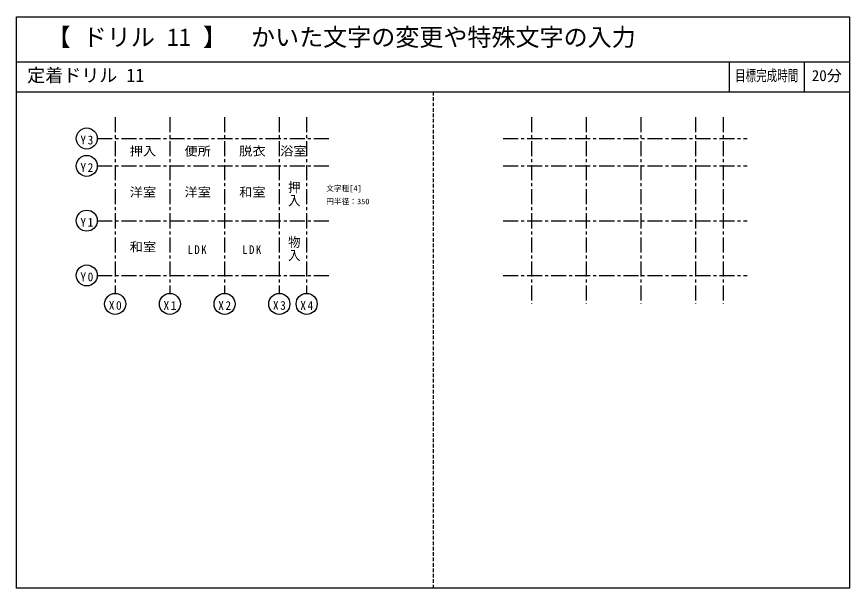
# Model space of a CAD drawing. Units: millimetres, scale not verified. Extents: x -13850 to 13850, y -9500 to 9500.
import ezdxf
from ezdxf.enums import TextEntityAlignment as Align

# ---------------------------------------------------------------- set-up
doc = ezdxf.new("R2010")
doc.units = ezdxf.units.MM
doc.header["$LTSCALE"] = 100
doc.linetypes.add('CHAIN1', pattern=[8, 5, -1, 1, -1])
doc.linetypes.add('DASHED1', pattern=[1.8, 1.2, -0.6])
for name, color, linetype in [('0-0', 4, 'CHAIN1'), ('D-0', 4, 'Continuous'), ('E-0', 7, 'Continuous'), ('F-0', 7, 'Continuous')]:
    doc.layers.add(name, color=color, linetype=linetype)
doc.styles.add('@ＭＳ ゴシック', font='')
doc.styles.add('ＭＳ ゴシック', font='')
doc.styles.get('@ＭＳ ゴシック').set_extended_font_data('@MS Gothic')
doc.styles.get('ＭＳ ゴシック').set_extended_font_data('MS Gothic')

msp = doc.modelspace()

# ---------------------------------------------------------------- linework, layer by layer
at = {"layer": '0-0'}
for p, q in [((3277.3, 6164.4), (3277.3, -47.5)), ((5097.3, 6164.4), (5097.3, -47.5)), ((6917.3, 6164.4), (6917.3, -47.5)), ((8737.3, 6164.4), (8737.3, -47.5)), ((9647.3, 6164.4), (9647.3, -47.5)), ((2332.7, 5449.8), (10450.9, 5449.8)), ((2332.7, 4539.8), (10450.9, 4539.8)), ((2332.7, 2719.8), (10450.9, 2719.8)), ((2332.7, 899.8), (10450.9, 899.8))]:
    msp.add_line(p, q, dxfattribs=at)
at = {"layer": 'E-0', "color": 4, "linetype": 'CHAIN1'}
for p, q in [((-10572.7, 6164.4), (-10572.7, 302.5)), ((-8752.7, 6164.4), (-8752.7, 302.5)), ((-6932.7, 6164.4), (-6932.7, 302.5)), ((-5112.7, 6164.4), (-5112.7, 302.5)), ((-4202.7, 6164.4), (-4202.7, 302.5)), ((-11167.3, 5449.8), (-3399.1, 5449.8)), ((-11167.3, 4539.8), (-3399.1, 4539.8)), ((-11167.3, 2719.8), (-3399.1, 2719.8)), ((-11167.3, 899.8), (-3399.1, 899.8))]:
    msp.add_line(p, q, dxfattribs=at)
at = {"layer": 'E-0', "color": 3}
for centre in [(-11517.3, 5449.8), (-11517.3, 4539.8), (-11517.3, 2719.8), (-11517.3, 899.8), (-10572.7, -47.5), (-8752.7, -47.5), (-6932.7, -47.5), (-5112.7, -47.5), (-4202.7, -47.5)]:
    msp.add_circle(centre, 350, dxfattribs=at)
at = {"layer": 'F-0', "color": 6}
for p, q in [((-13850, 9500), (13850, 9500)), ((-13850, -9500), (-13850, 9500)), ((-13850, 8000), (13850, 8000))]:
    msp.add_line(p, q, dxfattribs=at)
at = {"layer": 'F-0'}
for p, q in [((9850, 8000), (9850, 7000)), ((12350, 8000), (12350, 7000)), ((-13850, 7000), (13850, 7000))]:
    msp.add_line(p, q, dxfattribs=at)
at = {"layer": 'F-0', "linetype": 'DASHED1'}
msp.add_line((0, 7000), (0, -9500), dxfattribs=at)
at = {"layer": 'F-0', "color": 6}
msp.add_lwpolyline([(13850, 9500), (13850, -9500), (-13850, -9500)], dxfattribs=at)

# ---------------------------------------------------------------- texts
at = {"layer": 'D-0', "style": 'ＭＳ ゴシック'}
for s, p in [('文字種[4]', (-3552.5, 3647.3)), ('円半径：350', (-3552.5, 3211.3))]:
    msp.add_text(s, height=183.3, dxfattribs=at).set_placement(p, align=Align.BOTTOM_LEFT)
at = {"layer": 'E-0', "style": 'ＭＳ ゴシック', "width": 1.1}
for s, p in [('押入', (-10087.7, 4794.8)), ('便所', (-8267.7, 4794.8)), ('脱衣', (-6447.7, 4794.8)), ('浴室', (-5082.7, 4794.8)), ('洋室', (-10087.7, 3429.8)), ('洋室', (-8267.7, 3429.8)), ('和室', (-6447.7, 3429.8)), ('和室', (-10087.7, 1609.8))]:
    msp.add_text(s, height=293.3, dxfattribs=at).set_placement(p, align=Align.BOTTOM_LEFT)
at = {"layer": 'E-0', "style": '@ＭＳ ゴシック', "width": 1.1}
for s, p in [('押入', (-4857.7, 4054.8)), ('物入', (-4857.7, 2234.8))]:
    msp.add_text(s, height=293.3, rotation=270, dxfattribs=at).set_placement(p, align=Align.BOTTOM_LEFT)
at = {"layer": 'E-0', "char_height": 293.3, "attachment_point": 7, "style": 'ＭＳ ゴシック'}
for s, insert in [('\\T1.27;\\W0.95;Y3', (-11729.8, 5249.8)), ('\\T1.27;\\W0.95;Y2', (-11729.8, 4339.8)), ('\\T1.27;\\W0.95;Y1', (-11729.8, 2519.8)), ('\\T1.27;\\W0.9;LDK', (-8167.7, 1609.8)), ('\\T1.27;\\W0.9;LDK', (-6347.7, 1609.8)), ('\\T1.27;\\W0.95;Y0', (-11729.8, 699.8)), ('\\T1.27;\\W0.95;X0', (-10785.2, -247.5)), ('\\T1.27;\\W0.95;X1', (-8965.2, -247.5)), ('\\T1.27;\\W0.95;X2', (-7145.2, -247.5)), ('\\T1.27;\\W0.95;X3', (-5325.2, -247.5)), ('\\T1.27;\\W0.95;X4', (-4415.2, -247.5))]:
    msp.add_mtext(s, dxfattribs=dict(at, insert=insert))
at = {"layer": 'F-0', "style": 'ＭＳ ゴシック'}
for s, height, p in [('【 ドリル 11 】\u3000かいた文字の変更や特殊文字の入力', 586.5, (-12850, 8350)), ('定着ドリル 11', 439.9, (-13500, 7200)), ('20分', 366.6, (12600, 7250))]:
    msp.add_text(s, height=height, dxfattribs=at).set_placement(p, align=Align.BOTTOM_LEFT)
at = {"layer": 'F-0', "style": 'ＭＳ ゴシック', "width": 0.7}
msp.add_text('目標完成時間', height=366.6, dxfattribs=at).set_placement((10050, 7250), align=Align.BOTTOM_LEFT)

doc.saveas('drawing.dxf')
